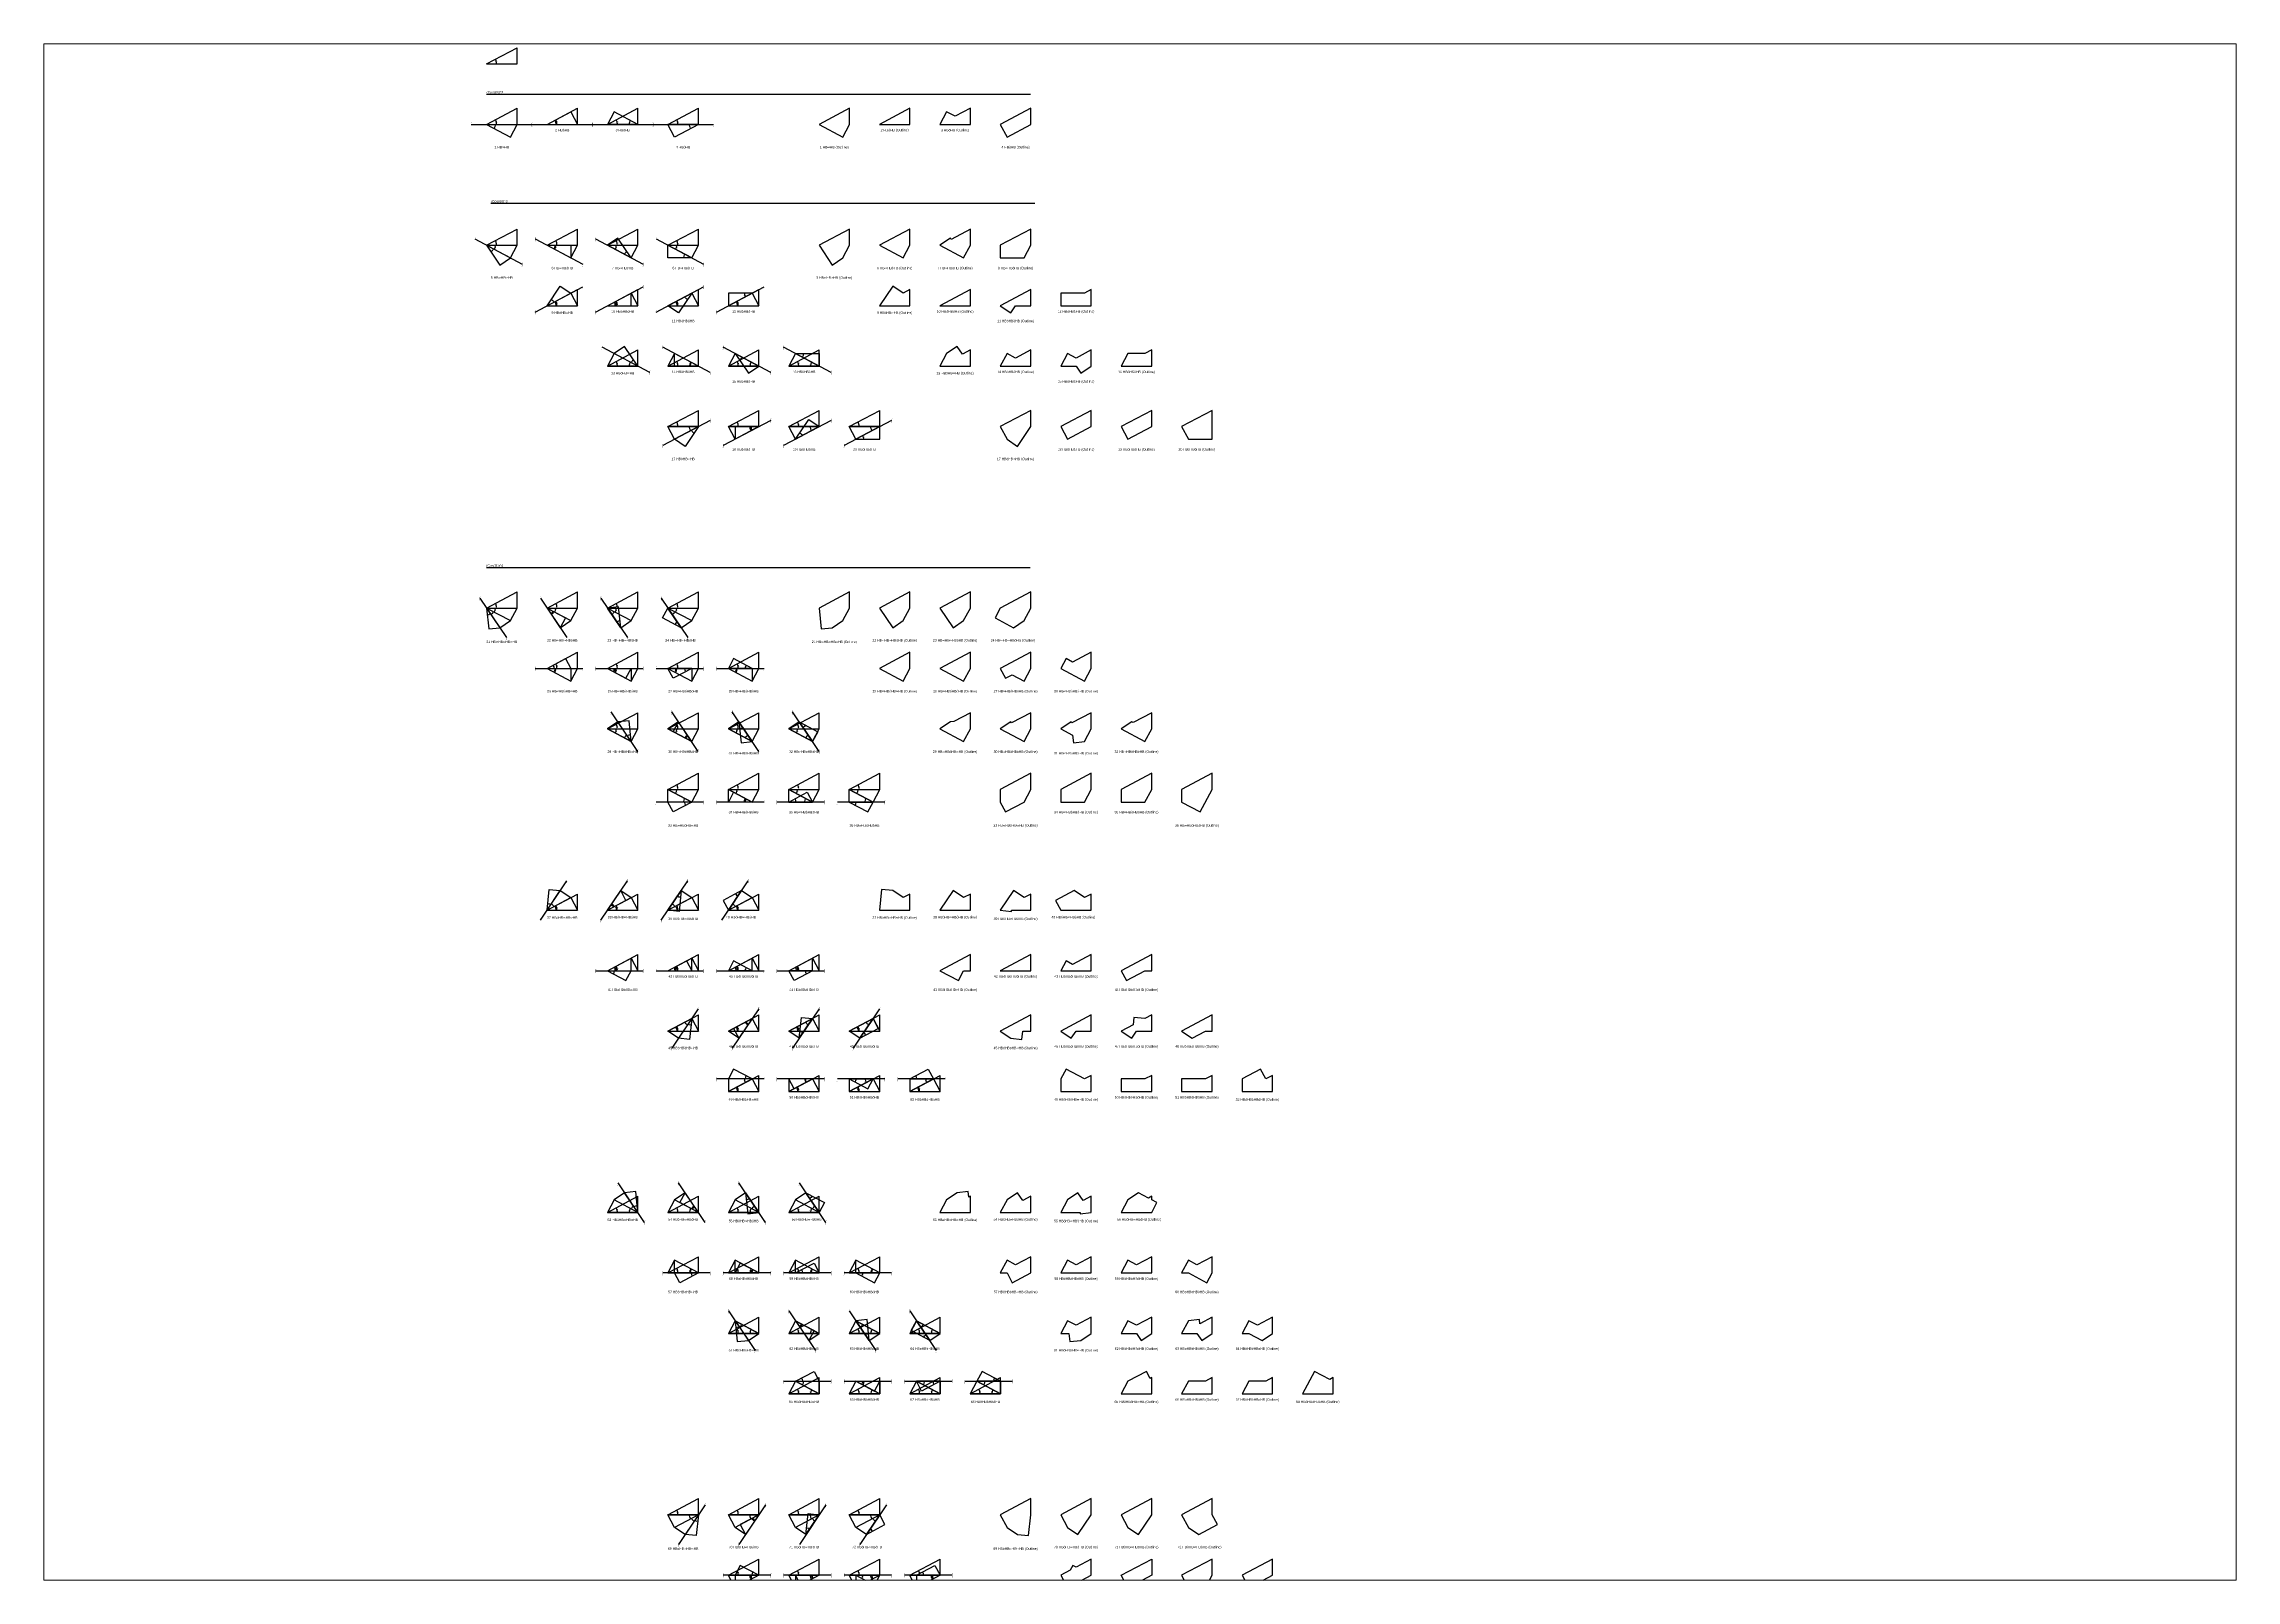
# Paper-space layout 'Layout1' of a CAD drawing. Header units: millimetres. Extents: x 29 to 262, y 20 to 183.
# The model-space entities are those that its viewports show. They can reach past a viewport. Long polylines and large blocks are cut down to what shows.
import ezdxf
from ezdxf.enums import TextEntityAlignment as Align

# ---------------------------------------------------------------- set-up
doc = ezdxf.new("R2010")
doc.units = ezdxf.units.MM
doc.header["$PDMODE"] = 35
doc.linetypes.add('DASHED', pattern=[19.05, 12.7, -6.35])
for name, color, linetype in [('BASE', 170, 'Continuous'), ('HYPOTENUSE', 20, 'Continuous'), ('PERPENDICULAR', 90, 'Continuous')]:
    doc.layers.add(name, color=color, linetype=linetype)
doc.styles.add('Arial', font='arial.ttf')
doc.dimstyles.new('ISO-25', dxfattribs={"dimtxt": 250, "dimasz": 100, "dimexe": 1.25, "dimexo": 0.625, "dimgap": 100, "dimtad": 1, "dimdec": 0, "dimtxsty": 'Arial', "dimcen": 2.5, "dimadec": 0, "dimazin": 0, "dimtfac": 1, "dimtdec": 0, "dimtmove": 0, "dimatfit": 3, "dimfxl": 1, "dimarcsym": 0})

# ---------------------------------------------------------------- blocks, each defined once
blk = doc.blocks.new('*D2')
at = {"color": 0, "lineweight": -2, "ltscale": 100, "transparency": 16777216}
blk.add_arc((0, 0), 4906, 4.088446, 23.911554, dxfattribs=at)
at = {"color": 0, "ltscale": 100, "transparency": 16777216}
for points in [[(4432, 1963), (4537, 2014), (4332, 2303)], [(4952, 352), (4835, 348), (4906, 0)]]:
    blk.add_solid(points, dxfattribs=at)
at = {"layer": 'Defpoints', "color": 0, "ltscale": 100, "transparency": 16777216}
for p in [(0, 0), (0, 0), (4841, 796), (15000, 7976), (15000, 0)]:
    blk.add_point(p, dxfattribs=at)
at = {"color": 0, "ltscale": 100, "transparency": 16777216, "insert": (5055, 1260), "char_height": 400, "attachment_point": 5, "rotation": 284, "style": 'Arial'}
blk.add_mtext('28°', dxfattribs=at)
blk = doc.blocks.new('GTN')
at = {"layer": 'BASE'}
blk.add_line((0, 0), (15000, 0), dxfattribs=at)
at = {"layer": 'HYPOTENUSE'}
blk.add_line((0, 0), (15000, 7975.6), dxfattribs=at)
at = {"layer": 'PERPENDICULAR'}
blk.add_line((15000, 0), (15000, 7975.6), dxfattribs=at)
at = {"color": 4, "ltscale": 100}
dim = blk.add_angular_dim_2l(base=(4841, 795.6), line1=((0, 0), (15000, 0)), line2=((0, 0), (15000, 7975.6)), dimstyle='ISO-25', override={"dimtxt": 400, "dimasz": 350, "dimgap": 100}, dxfattribs=at)
dim.commit()
dim.dimension.update_dxf_attribs({"geometry": '*D2', "text_midpoint": (5055.4, 1260.5)})

msp = doc.modelspace()

# ---------------------------------------------------------------- linework, layer by layer
at = {"linetype": 'DASHED', "ltscale": 150}
for p, q in [((130908, 1677), (398477, 1677)), ((133020, -51965), (400590, -51965)), ((130792, -231119), (398362, -231119))]:
    msp.add_line(p, q, dxfattribs=at)
at = {"linetype": 'DASHED', "ltscale": 70}
for p, q in [((123408, -13188), (153408, -13188)), ((153138, -13188), (183138, -13188)), ((182868, -13188), (212868, -13188)), ((212598, -13188), (242598, -13188)), ((125061, -69539), (148449, -81974)), ((154791, -69539), (178179, -81974)), ((184521, -69539), (207909, -81974)), ((214251, -69539), (237639, -81974)), ((154791, -105487), (178179, -93051)), ((184521, -105487), (207909, -93051)), ((214251, -105487), (237639, -93051)), ((243981, -105487), (267368, -93051)), ((211215, -135217), (187827, -122781)), ((240945, -135217), (217557, -122781)), ((270675, -135217), (247287, -122781)), ((300405, -135217), (277017, -122781)), ((240945, -158729), (217557, -171164)), ((270675, -158729), (247287, -171164)), ((300405, -158729), (277017, -171164)), ((330134, -158729), (306747, -171164)), ((127638, -246180), (140716, -265570)), ((157368, -246180), (170446, -265570)), ((187098, -246180), (200176, -265570)), ((216828, -246180), (229906, -265570)), ((154791, -280757), (178179, -280757)), ((184521, -280757), (207909, -280757)), ((214251, -280757), (237639, -280757)), ((243981, -280757), (267368, -280757)), ((205331, -321553), (192253, -302163)), ((235061, -321553), (221983, -302163)), ((264791, -321553), (251713, -302163)), ((294521, -321553), (281443, -302163)), ((237639, -346435), (214251, -346435)), ((267368, -346435), (243981, -346435)), ((297098, -346435), (273711, -346435)), ((326828, -346435), (303441, -346435)), ((157368, -404525), (170446, -385135)), ((187098, -404525), (200176, -385135)), ((216828, -404525), (229906, -385135)), ((246558, -404525), (259636, -385135)), ((184521, -429407), (207909, -429407)), ((214251, -429407), (237639, -429407)), ((243981, -429407), (267368, -429407)), ((273711, -429407), (297098, -429407)), ((235061, -448072), (221983, -467462)), ((264791, -448072), (251713, -467462)), ((294521, -448072), (281443, -467462)), ((324251, -448072), (311173, -467462)), ((267368, -482649), (243981, -482649)), ((297098, -482649), (273711, -482649)), ((326828, -482649), (303441, -482649)), ((356558, -482649), (333170, -482649)), ((208637, -553175), (195559, -533785)), ((238367, -553175), (225289, -533785)), ((268097, -553175), (255019, -533785)), ((297827, -553175), (284749, -533785)), ((240945, -578057), (217557, -578057)), ((270675, -578057), (247287, -578057)), ((300405, -578057), (277017, -578057)), ((330134, -578057), (306747, -578057)), ((249864, -596722), (262942, -616111)), ((279594, -596722), (292672, -616111)), ((309324, -596722), (322402, -616111)), ((339054, -596722), (352132, -616111)), ((277017, -631299), (300405, -631299)), ((306747, -631299), (330134, -631299)), ((336477, -631299), (359864, -631299)), ((366207, -631299), (389594, -631299)), ((238367, -692130), (225289, -711519)), ((268097, -692130), (255019, -711519)), ((297827, -692130), (284749, -711519)), ((327557, -692130), (314479, -711519)), ((270675, -726707), (247287, -726707)), ((300405, -726707), (277017, -726707)), ((330134, -726707), (306747, -726707)), ((359864, -726707), (336477, -726707))]:
    msp.add_line(p, q, dxfattribs=at)
at = {"linetype": 'DASHED'}
for points in [[(309423, -13188), (309423, -5212), (294423, -13188), (306116, -19406)], [(339152, -13188), (339152, -5212), (324152, -13188)], [(368882, -13188), (368882, -5212), (361382, -9200), (357188, -6970), (353882, -13188)], [(386918, -19406), (398612, -13188), (398612, -5212), (383612, -13188)], [(309423, -64672), (294423, -72648), (300962, -82342), (306116, -78866), (309423, -72648)], [(335846, -78866), (339152, -72648), (339152, -64672), (324152, -72648)], [(365576, -78866), (368882, -72648), (368882, -64672), (359403, -69713), (359037, -69171), (353882, -72648)], [(398612, -64672), (383612, -72648), (383612, -78866), (395306, -78866), (398612, -72648)], [(339152, -102378), (339152, -94402), (335846, -96160), (330692, -92683), (324152, -102378)], [(353882, -102378), (368882, -102378), (368882, -94402)], [(388767, -105855), (391112, -102378), (398612, -102378), (398612, -94402), (383612, -102378)], [(428342, -102378), (428342, -94402), (425036, -96160), (413342, -96160), (413342, -102378)], [(368882, -132108), (368882, -124132), (364923, -126237), (362343, -122413), (357188, -125890), (353882, -132108)], [(386918, -125890), (383612, -132108), (398612, -132108), (398612, -124132), (391112, -128120)], [(416648, -125890), (413342, -132108), (420842, -132108), (423188, -135585), (428342, -132108), (428342, -124132), (420842, -128120)], [(458072, -132108), (458072, -124132), (454766, -125890), (446378, -125890), (443072, -132108)], [(398612, -153862), (383612, -161838), (386918, -168055), (392073, -171532), (398612, -161838)], [(416648, -168055), (428342, -161838), (428342, -153862), (413342, -161838)], [(446378, -168055), (458072, -161838), (458072, -153862), (443072, -161838)], [(487802, -153862), (472802, -161838), (476108, -168055), (487802, -168055)], [(309423, -243052), (294423, -251028), (295502, -261296), (300962, -260722), (306116, -257245), (309423, -251028)], [(330692, -260722), (335846, -257245), (339152, -251028), (339152, -243052), (324152, -251028)], [(360422, -260722), (365576, -257245), (368882, -251028), (368882, -243052), (353882, -251028)], [(398612, -243052), (383612, -251028), (381035, -255875), (390152, -260722), (395306, -257245), (398612, -251028)], [(339152, -272782), (324152, -280757), (335846, -286975), (339152, -280757)], [(353882, -280757), (365576, -286975), (368882, -280757), (368882, -272782)], [(386190, -285605), (389459, -283866), (395306, -286975), (398612, -280757), (398612, -272782), (383612, -280757)], [(413342, -280757), (425036, -286975), (428342, -280757), (428342, -272782), (419189, -277649), (415920, -275910)], [(360763, -306829), (359037, -307010), (353882, -310487), (365576, -316705), (368882, -310487), (368882, -302512)], [(388767, -307010), (383612, -310487), (395306, -316705), (398612, -310487), (398612, -302512), (389133, -307552)], [(418497, -307010), (413342, -310487), (419189, -313596), (419576, -317279), (425036, -316705), (428342, -310487), (428342, -302512), (418863, -307552)], [(454766, -316705), (458072, -310487), (458072, -302512), (448919, -307379), (448227, -307010), (443072, -310487)], [(398612, -332242), (383612, -340217), (383612, -346435), (386190, -351283), (395306, -346435), (398612, -340217)], [(413342, -346435), (425036, -346435), (428342, -340217), (428342, -332242), (413342, -340217)], [(443072, -346435), (454766, -346435), (458072, -340217), (458072, -332242), (443072, -340217)], [(487802, -332242), (472802, -340217), (472802, -346435), (481919, -351283), (487802, -340217)], [(339152, -399677), (339152, -391702), (335846, -393460), (330692, -389983), (325232, -389409), (324152, -399677)], [(360422, -389983), (353882, -399677), (368882, -399677), (368882, -391702), (365576, -393460)], [(389072, -400251), (389133, -399677), (398612, -399677), (398612, -391702), (395306, -393460), (390152, -389983), (383612, -399677)], [(428342, -399677), (428342, -391702), (425036, -393460), (419882, -389983), (410765, -394830), (413342, -399677)], [(365576, -429407), (368882, -429407), (368882, -421432), (353882, -429407), (362999, -434255)], [(383612, -429407), (398612, -429407), (398612, -421432)], [(413342, -429407), (428342, -429407), (428342, -421432), (419189, -426298), (415920, -424560)], [(445650, -434255), (454766, -429407), (458072, -429407), (458072, -421432), (443072, -429407)], [(398612, -451162), (383612, -459137), (388767, -462614), (394227, -463188), (394653, -459137), (398612, -459137)], [(418497, -462614), (420842, -459137), (428342, -459137), (428342, -451162), (413342, -459137)], [(448227, -462614), (450572, -459137), (458072, -459137), (458072, -451162), (454766, -452919), (449306, -452346), (448919, -456028), (443072, -459137)], [(487802, -451162), (472802, -459137), (477957, -462614), (484496, -459137), (487802, -459137)], [(428342, -488867), (428342, -480892), (425036, -482649), (415920, -477802), (413342, -482649), (413342, -488867)], [(443072, -482649), (443072, -488867), (458072, -488867), (458072, -480892), (454766, -482649)], [(472802, -482649), (472802, -488867), (487802, -488867), (487802, -480892), (484496, -482649)], [(517532, -488867), (517532, -480892), (514226, -482649), (511649, -477802), (502532, -482649), (502532, -488867)], [(368882, -548327), (368882, -540352), (368089, -540774), (367803, -538059), (362343, -538632), (357188, -542109), (353882, -548327)], [(398612, -548327), (398612, -540352), (394653, -542457), (392073, -538632), (386918, -542109), (383612, -548327)], [(421803, -538632), (416648, -542109), (413342, -548327), (422822, -548327), (422882, -548901), (428342, -548327), (428342, -540352), (424383, -542457)], [(456419, -541230), (451533, -538632), (446378, -542109), (443072, -548327), (458072, -548327), (460650, -543480), (458072, -542109), (458072, -540352)], [(386918, -571839), (383612, -578057), (386918, -578057), (389496, -582904), (398612, -578057), (398612, -570081), (391112, -574069)], [(428342, -578057), (428342, -570081), (420842, -574069), (416648, -571839), (413342, -578057)], [(458072, -578057), (458072, -570081), (450572, -574069), (446378, -571839), (443072, -578057)], [(476108, -571839), (472802, -578057), (476108, -578057), (485225, -582904), (487802, -578057), (487802, -570081), (480302, -574069)], [(416648, -601569), (413342, -607787), (417302, -607787), (417728, -611838), (423188, -611264), (428342, -607787), (428342, -599811), (420842, -603799)], [(450572, -603799), (446378, -601569), (443072, -607787), (450572, -607787), (452918, -611264), (458072, -607787), (458072, -599811)], [(482648, -611264), (487802, -607787), (487802, -599811), (481780, -603013), (481568, -600995), (476108, -601569), (472802, -607787), (480302, -607787)], [(505838, -601569), (502532, -607787), (505838, -607787), (512377, -611264), (517532, -607787), (517532, -599811), (510032, -603799)], [(458072, -637517), (458072, -629541), (457344, -629929), (455495, -626452), (446378, -631299), (443072, -637517)], [(484496, -631299), (476108, -631299), (472802, -637517), (487802, -637517), (487802, -629541)], [(517532, -637517), (517532, -629541), (514226, -631299), (505838, -631299), (502532, -637517)], [(547262, -637517), (547262, -629541), (545609, -630420), (538146, -626452), (532262, -637517)], [(398612, -689001), (383612, -696977), (386918, -703195), (392073, -706672), (397533, -707246), (398612, -696977)], [(421803, -706672), (428342, -696977), (428342, -689001), (413342, -696977), (416648, -703195)], [(451533, -706672), (458072, -696977), (458072, -689001), (443072, -696977), (446378, -703195)], [(487802, -689001), (472802, -696977), (476108, -703195), (481263, -706672), (490380, -701824), (487802, -696977)], [(416648, -732925), (428342, -726707), (428342, -718731), (420842, -722719), (419226, -721860), (417951, -724256), (413342, -726707)], [(443072, -726707), (458072, -718731), (458072, -726707), (446378, -732925)], [(487802, -726707), (487802, -718731), (472802, -726707), (476108, -732925), (481955, -729816), (485225, -731554)], [(505838, -732925), (517532, -726707), (517532, -718731), (502532, -726707)]]:
    msp.add_lwpolyline(points, close=True, dxfattribs=at)

# ---------------------------------------------------------------- block references
for p in [(130908, 16542), (130908, -13188), (160638, -13188), (190368, -13188), (220098, -13188), (130908, -72648), (160638, -72648), (190368, -72648), (220098, -72648), (160638, -102378), (190368, -102378), (220098, -102378), (249828, -102378), (190368, -132108), (220098, -132108), (249828, -132108), (279558, -132108), (220098, -161838), (249828, -161838), (279558, -161838), (309287, -161838), (130908, -251028), (160638, -251028), (190368, -251028), (220098, -251028), (160638, -280757), (190368, -280757), (220098, -280757), (249828, -280757), (190368, -310487), (220098, -310487), (249828, -310487), (279558, -310487), (220098, -340217), (249828, -340217), (279558, -340217), (309287, -340217), (160638, -399677), (190368, -399677), (220098, -399677), (249828, -399677), (190368, -429407), (220098, -429407), (249828, -429407), (279558, -429407), (220098, -459137), (249828, -459137), (279558, -459137), (309287, -459137), (249828, -488867), (279558, -488867), (309287, -488867), (339017, -488867), (190368, -548327), (220098, -548327), (249828, -548327), (279558, -548327), (220098, -578057), (249828, -578057), (279558, -578057), (309287, -578057), (249828, -607787), (279558, -607787), (309287, -607787), (339017, -607787), (279558, -637517), (309287, -637517), (339017, -637517), (368747, -637517), (220098, -696977), (249828, -696977), (279558, -696977), (309287, -696977), (249828, -726707), (279558, -726707), (309287, -726707), (339017, -726707)]:
    msp.add_blockref('GTN', p, dxfattribs=at)
at = {"linetype": 'DASHED', "ltscale": 100}
for p, xscale, yscale, zscale, rotation in [((130908, -13188), 0.882947592858927, 0.882947592858927, 0.882947592858927, 331.9999999999999), ((160638, -13188), -0.882947592858929, 0.882947592858929, 0.882947592858929, 208), ((205368, -13188), 0.882947592858929, 0.882947592858929, 0.882947592858929, 151.9999999999999), ((235098, -13188), -0.882947592858929, 0.882947592858929, 0.882947592858929, 27.99999999999998), ((130908, -72648), 0.882947592858927, 0.882947592858927, 0.882947592858927, 331.9999999999999), ((130908, -72648), 0.779596451735373, 0.779596451735373, 0.779596451735373, 303.9999999999999), ((160638, -72648), 0.882947592858927, 0.882947592858927, 0.882947592858927, 331.9999999999999), ((160638, -72648), -0.779596451735375, 0.7795964517353748, 0.779596451735375, 180), ((190368, -72648), 0.882947592858927, 0.882947592858927, 0.882947592858927, 331.9999999999999), ((202062, -78866), 0.779596451735375, 0.779596451735375, 0.779596451735375, 123.9999999999999), ((220098, -72648), 0.882947592858927, 0.882947592858927, 0.882947592858927, 331.9999999999999), ((160638, -102378), -0.779596451735377, 0.779596451735377, 0.7795964517353771, 236.0000000000001), ((160638, -102378), -0.882947592858929, 0.882947592858929, 0.882947592858929, 208), ((190368, -102378), -0.882947592858929, 0.882947592858929, 0.882947592858929, 208), ((231792, -96160), -0.779596451735377, 0.779596451735377, 0.7795964517353771, 56.00000000000004), ((220098, -102378), -0.882947592858929, 0.882947592858929, 0.882947592858929, 208), ((249828, -102378), -0.882947592858929, 0.882947592858929, 0.882947592858929, 208), ((261522, -96160), 0.7795964517353771, 0.7795964517353771, 0.7795964517353771, 180), ((205368, -132108), 0.882947592858929, 0.882947592858929, 0.882947592858929, 151.9999999999999), ((205368, -132108), 0.7795964517353771, 0.7795964517353771, 0.7795964517353771, 123.9999999999998), ((235098, -132108), 0.882947592858929, 0.882947592858929, 0.882947592858929, 151.9999999999999), ((264828, -132108), 0.882947592858929, 0.882947592858929, 0.882947592858929, 151.9999999999999), ((253134, -125890), 0.7795964517353771, 0.7795964517353771, 0.7795964517353771, 303.9999999999999), ((294558, -132108), 0.882947592858929, 0.882947592858929, 0.882947592858929, 151.9999999999999), ((282864, -125890), -0.7795964517353771, 0.7795964517353771, 0.7795964517353771, 180), ((235098, -161838), -0.882947592858929, 0.882947592858929, 0.882947592858929, 27.99999999999998), ((235098, -161838), -0.7795964517353748, 0.7795964517353748, 0.779596451735375, 56.00000000000004), ((264828, -161838), -0.882947592858929, 0.882947592858929, 0.882947592858929, 27.99999999999998), ((294558, -161838), -0.882947592858929, 0.882947592858929, 0.882947592858929, 27.99999999999998), ((282864, -168055), -0.779596451735377, 0.779596451735377, 0.7795964517353771, 236.0000000000001), ((324287, -161838), -0.882947592858929, 0.882947592858929, 0.882947592858929, 27.99999999999998), ((264828, -161838), 0.7795964517353771, 0.7795964517353771, 0.7795964517353771, 180), ((130908, -251028), 0.882947592858927, 0.882947592858927, 0.882947592858927, 331.9999999999999), ((130908, -251028), 0.779596451735373, 0.779596451735373, 0.779596451735373, 303.9999999999999), ((160638, -251028), 0.882947592858927, 0.882947592858927, 0.882947592858927, 331.9999999999999), ((160638, -251028), 0.779596451735373, 0.779596451735373, 0.779596451735373, 303.9999999999999), ((190368, -251028), 0.882947592858927, 0.882947592858927, 0.882947592858927, 331.9999999999999), ((190368, -251028), 0.779596451735373, 0.779596451735373, 0.779596451735373, 303.9999999999999), ((220098, -251028), 0.882947592858927, 0.882947592858927, 0.882947592858927, 331.9999999999999), ((220098, -251028), 0.779596451735373, 0.779596451735373, 0.779596451735373, 303.9999999999999), ((130908, -251028), 0.688342810461109, 0.688342810461109, 0.688342810461109, 275.9999999999998), ((160638, -251028), -0.6883428104611102, 0.6883428104611101, 0.6883428104611101, 151.9999999999999), ((196907, -260722), 0.68834281046111, 0.68834281046111, 0.68834281046111, 95.99999999999986), ((226637, -260722), -0.68834281046111, 0.6883428104611099, 0.68834281046111, 331.9999999999999), ((160638, -280757), 0.882947592858927, 0.882947592858927, 0.882947592858927, 331.9999999999999), ((160638, -280757), -0.688342810461111, 0.688342810461111, 0.688342810461111, 208), ((190368, -280757), 0.882947592858927, 0.882947592858927, 0.882947592858927, 331.9999999999999), ((190368, -280757), 0.688342810461111, 0.688342810461111, 0.688342810461111, 332.0000000000001), ((220098, -280757), 0.882947592858927, 0.882947592858927, 0.882947592858927, 331.9999999999999), ((231792, -280757), -0.6883428104611109, 0.6883428104611109, 0.6883428104611109, 27.99999999999998), ((249828, -280757), 0.882947592858927, 0.882947592858927, 0.882947592858927, 331.9999999999999), ((261522, -280757), 0.6883428104611109, 0.6883428104611109, 0.6883428104611109, 152), ((160638, -280757), -0.779596451735375, 0.7795964517353748, 0.779596451735375, 180), ((190368, -280757), -0.779596451735375, 0.7795964517353748, 0.779596451735375, 180), ((220098, -280757), -0.779596451735375, 0.7795964517353748, 0.779596451735375, 180), ((249828, -280757), -0.779596451735375, 0.7795964517353748, 0.779596451735375, 180), ((190368, -310487), 0.882947592858927, 0.882947592858927, 0.882947592858927, 331.9999999999999), ((202062, -316705), 0.779596451735375, 0.779596451735375, 0.779596451735375, 123.9999999999999), ((202062, -316705), 0.68834281046111, 0.68834281046111, 0.68834281046111, 95.99999999999986), ((220098, -310487), 0.882947592858927, 0.882947592858927, 0.882947592858927, 331.9999999999999), ((231792, -316705), 0.779596451735375, 0.779596451735375, 0.779596451735375, 123.9999999999999), ((231792, -316705), -0.68834281046111, 0.6883428104611099, 0.68834281046111, 331.9999999999999), ((249828, -310487), 0.882947592858927, 0.882947592858927, 0.882947592858927, 331.9999999999999), ((261522, -316705), 0.779596451735375, 0.779596451735375, 0.779596451735375, 123.9999999999999), ((254982, -307010), 0.6883428104611101, 0.6883428104611101, 0.6883428104611101, 275.9999999999999), ((279558, -310487), 0.882947592858927, 0.882947592858927, 0.882947592858927, 331.9999999999999), ((291251, -316705), 0.779596451735375, 0.779596451735375, 0.779596451735375, 123.9999999999999), ((284712, -307010), -0.6883428104611111, 0.688342810461111, 0.688342810461111, 152.0000000000001), ((220098, -340217), 0.882947592858927, 0.882947592858927, 0.882947592858927, 331.9999999999999), ((249828, -340217), 0.882947592858927, 0.882947592858927, 0.882947592858927, 331.9999999999999), ((279558, -340217), 0.882947592858927, 0.882947592858927, 0.882947592858927, 331.9999999999999), ((309287, -340217), 0.882947592858927, 0.882947592858927, 0.882947592858927, 331.9999999999999), ((231792, -346435), -0.6883428104611109, 0.6883428104611109, 0.6883428104611109, 27.99999999999998), ((261522, -346435), 0.6883428104611109, 0.6883428104611109, 0.6883428104611109, 152), ((279558, -346435), -0.688342810461111, 0.688342810461111, 0.688342810461111, 208), ((309287, -346435), 0.688342810461111, 0.688342810461111, 0.688342810461111, 332.0000000000001), ((160638, -399677), -0.6883428104611128, 0.6883428104611129, 0.6883428104611129, 264.0000000000002), ((160638, -399677), -0.779596451735377, 0.779596451735377, 0.7795964517353771, 236.0000000000001), ((160638, -399677), -0.882947592858929, 0.882947592858929, 0.882947592858929, 208), ((190368, -399677), 0.6883428104611129, 0.6883428104611129, 0.6883428104611129, 28.00000000000013), ((190368, -399677), -0.779596451735377, 0.779596451735377, 0.7795964517353771, 236.0000000000001), ((190368, -399677), -0.882947592858929, 0.882947592858929, 0.882947592858929, 208), ((226637, -389983), -0.6883428104611129, 0.688342810461113, 0.688342810461113, 84.00000000000026), ((220098, -399677), -0.779596451735377, 0.779596451735377, 0.7795964517353771, 236.0000000000001), ((220098, -399677), -0.882947592858929, 0.882947592858929, 0.882947592858929, 208), ((256367, -389983), 0.688342810461113, 0.688342810461113, 0.688342810461113, 208.0000000000001), ((249828, -399677), -0.779596451735377, 0.779596451735377, 0.7795964517353771, 236.0000000000001), ((249828, -399677), -0.882947592858929, 0.882947592858929, 0.882947592858929, 208), ((190368, -429407), -0.882947592858929, 0.882947592858929, 0.882947592858929, 208), ((190368, -429407), 0.6883428104611129, 0.6883428104611129, 0.6883428104611129, 331.9999999999999), ((220098, -429407), -0.882947592858929, 0.882947592858929, 0.882947592858929, 208), ((220098, -429407), -0.6883428104611129, 0.6883428104611129, 0.6883428104611129, 208), ((249828, -429407), -0.882947592858929, 0.882947592858929, 0.882947592858929, 208), ((261522, -429407), 0.6883428104611129, 0.6883428104611129, 0.6883428104611129, 152), ((279558, -429407), -0.882947592858929, 0.882947592858929, 0.882947592858929, 208), ((291251, -429407), -0.6883428104611109, 0.6883428104611109, 0.6883428104611109, 27.99999999999998), ((231792, -452919), -0.779596451735377, 0.779596451735377, 0.7795964517353771, 56.00000000000004), ((231792, -452919), -0.6883428104611129, 0.688342810461113, 0.688342810461113, 84.00000000000026), ((261522, -452919), -0.779596451735377, 0.779596451735377, 0.7795964517353771, 56.00000000000004), ((291251, -452919), -0.779596451735377, 0.779596451735377, 0.7795964517353771, 56.00000000000004), ((284712, -462614), -0.6883428104611128, 0.6883428104611129, 0.6883428104611129, 264.0000000000002), ((320981, -452919), -0.779596451735377, 0.779596451735377, 0.7795964517353771, 56.00000000000004), ((220098, -459137), -0.882947592858929, 0.882947592858929, 0.882947592858929, 208), ((249828, -459137), -0.882947592858929, 0.882947592858929, 0.882947592858929, 208), ((261522, -452919), 0.688342810461113, 0.688342810461113, 0.688342810461113, 208.0000000000001), ((279558, -459137), -0.882947592858929, 0.882947592858929, 0.882947592858929, 208), ((309287, -459137), -0.882947592858929, 0.882947592858929, 0.882947592858929, 208), ((314442, -462614), 0.6883428104611129, 0.6883428104611129, 0.6883428104611129, 28.00000000000013), ((261522, -482649), 0.6883428104611128, 0.6883428104611128, 0.6883428104611128, 151.9999999999999), ((249828, -488867), -0.882947592858929, 0.882947592858929, 0.882947592858929, 208), ((261522, -482649), 0.7795964517353771, 0.7795964517353771, 0.7795964517353771, 180), ((291251, -482649), -0.6883428104611109, 0.6883428104611109, 0.6883428104611109, 27.99999999999998), ((279558, -488867), -0.882947592858929, 0.882947592858929, 0.882947592858929, 208), ((291251, -482649), 0.7795964517353771, 0.7795964517353771, 0.7795964517353771, 180), ((309287, -482649), 0.688342810461111, 0.688342810461111, 0.688342810461111, 332.0000000000001), ((309287, -488867), -0.882947592858929, 0.882947592858929, 0.882947592858929, 208), ((320981, -482649), 0.7795964517353771, 0.7795964517353771, 0.7795964517353771, 180), ((339017, -482649), -0.688342810461111, 0.688342810461111, 0.688342810461111, 208), ((339017, -488867), -0.882947592858929, 0.882947592858929, 0.882947592858929, 208), ((350711, -482649), 0.7795964517353771, 0.7795964517353771, 0.7795964517353771, 180), ((205368, -548327), 0.7795964517353771, 0.7795964517353771, 0.7795964517353771, 123.9999999999998), ((205368, -548327), 0.68834281046111, 0.68834281046111, 0.68834281046111, 95.99999999999986), ((235098, -548327), 0.7795964517353771, 0.7795964517353771, 0.7795964517353771, 123.9999999999998), ((235098, -548327), -0.68834281046111, 0.6883428104611099, 0.68834281046111, 331.9999999999999), ((264828, -548327), 0.7795964517353771, 0.7795964517353771, 0.7795964517353771, 123.9999999999998), ((258288, -538632), 0.6883428104611101, 0.6883428104611101, 0.6883428104611101, 275.9999999999999), ((294558, -548327), 0.7795964517353771, 0.7795964517353771, 0.7795964517353771, 123.9999999999998), ((288018, -538632), -0.6883428104611111, 0.688342810461111, 0.688342810461111, 152.0000000000001), ((205368, -548327), 0.882947592858929, 0.882947592858929, 0.882947592858929, 151.9999999999999), ((235098, -548327), 0.882947592858929, 0.882947592858929, 0.882947592858929, 151.9999999999999), ((264828, -548327), 0.882947592858929, 0.882947592858929, 0.882947592858929, 151.9999999999999), ((294558, -548327), 0.882947592858929, 0.882947592858929, 0.882947592858929, 151.9999999999999), ((235098, -578057), 0.882947592858929, 0.882947592858929, 0.882947592858929, 151.9999999999999), ((235098, -578057), -0.6883428104611121, 0.6883428104611121, 0.6883428104611121, 27.99999999999998), ((264828, -578057), 0.882947592858929, 0.882947592858929, 0.882947592858929, 151.9999999999999), ((264828, -578057), 0.6883428104611128, 0.6883428104611128, 0.6883428104611128, 151.9999999999999), ((294558, -578057), 0.882947592858929, 0.882947592858929, 0.882947592858929, 151.9999999999999), ((282864, -578057), -0.688342810461111, 0.688342810461111, 0.688342810461111, 208), ((324287, -578057), 0.882947592858929, 0.882947592858929, 0.882947592858929, 151.9999999999999), ((312594, -578057), 0.688342810461111, 0.688342810461111, 0.688342810461111, 332.0000000000001), ((264828, -607787), 0.882947592858929, 0.882947592858929, 0.882947592858929, 151.9999999999999), ((253134, -601569), 0.7795964517353771, 0.7795964517353771, 0.7795964517353771, 303.9999999999999), ((253134, -601569), 0.688342810461111, 0.688342810461111, 0.688342810461111, 275.9999999999999), ((294558, -607787), 0.882947592858929, 0.882947592858929, 0.882947592858929, 151.9999999999999), ((282864, -601569), -0.6883428104611111, 0.688342810461111, 0.688342810461111, 152.0000000000001), ((282864, -601569), 0.7795964517353771, 0.7795964517353771, 0.7795964517353771, 303.9999999999999), ((324287, -607787), 0.882947592858929, 0.882947592858929, 0.882947592858929, 151.9999999999999), ((312594, -601569), 0.7795964517353771, 0.7795964517353771, 0.7795964517353771, 303.9999999999999), ((319133, -611264), 0.688342810461111, 0.688342810461111, 0.688342810461111, 96), ((354017, -607787), 0.882947592858929, 0.882947592858929, 0.882947592858929, 151.9999999999999), ((348863, -611264), -0.6883428104611111, 0.688342810461111, 0.688342810461111, 332.0000000000001), ((342324, -601569), 0.7795964517353771, 0.7795964517353771, 0.7795964517353771, 303.9999999999999), ((294558, -637517), 0.882947592858929, 0.882947592858929, 0.882947592858929, 151.9999999999999), ((282864, -631299), -0.688342810461111, 0.688342810461111, 0.688342810461111, 208), ((282864, -631299), -0.7795964517353771, 0.7795964517353771, 0.7795964517353771, 180), ((324287, -637517), 0.882947592858929, 0.882947592858929, 0.882947592858929, 151.9999999999999), ((312594, -631299), 0.688342810461111, 0.688342810461111, 0.688342810461111, 332.0000000000001), ((312594, -631299), -0.7795964517353771, 0.7795964517353771, 0.7795964517353771, 180), ((354017, -637517), 0.882947592858929, 0.882947592858929, 0.882947592858929, 151.9999999999999), ((354017, -631299), -0.6883428104611109, 0.6883428104611109, 0.6883428104611109, 27.99999999999998), ((342324, -631299), -0.7795964517353771, 0.7795964517353771, 0.7795964517353771, 180), ((383747, -637517), 0.882947592858929, 0.882947592858929, 0.882947592858929, 151.9999999999999), ((383747, -631299), 0.6883428104611109, 0.6883428104611109, 0.6883428104611109, 152), ((372053, -631299), -0.7795964517353771, 0.7795964517353771, 0.7795964517353771, 180), ((235098, -696977), -0.882947592858929, 0.882947592858929, 0.882947592858929, 27.99999999999998), ((235098, -696977), -0.779596451735375, 0.7795964517353748, 0.779596451735375, 56.00000000000004), ((235098, -696977), -0.6883428104611109, 0.6883428104611108, 0.6883428104611109, 83.99999999999993), ((264828, -696977), -0.882947592858929, 0.882947592858929, 0.882947592858929, 27.99999999999998), ((264828, -696977), -0.779596451735375, 0.7795964517353748, 0.779596451735375, 56.00000000000004), ((264828, -696977), 0.6883428104611109, 0.6883428104611109, 0.6883428104611109, 208), ((294558, -696977), -0.882947592858929, 0.882947592858929, 0.882947592858929, 27.99999999999998), ((294558, -696977), -0.779596451735375, 0.7795964517353748, 0.779596451735375, 56.00000000000004), ((288018, -706672), -0.6883428104611109, 0.6883428104611108, 0.6883428104611109, 264), ((324287, -696977), -0.882947592858929, 0.882947592858929, 0.882947592858929, 27.99999999999998), ((324287, -696977), -0.779596451735375, 0.7795964517353748, 0.779596451735375, 56.00000000000004), ((317748, -706672), 0.6883428104611109, 0.6883428104611109, 0.6883428104611109, 27.99999999999997), ((264828, -726707), -0.882947592858929, 0.882947592858929, 0.882947592858929, 27.99999999999998), ((264828, -726707), 0.6883428104611128, 0.6883428104611128, 0.6883428104611128, 151.9999999999999), ((294558, -726707), -0.882947592858929, 0.882947592858929, 0.882947592858929, 27.99999999999998), ((294558, -726707), -0.6883428104611109, 0.6883428104611109, 0.6883428104611109, 27.99999999999998), ((324287, -726707), -0.882947592858929, 0.882947592858929, 0.882947592858929, 27.99999999999998), ((312594, -726707), 0.688342810461111, 0.688342810461111, 0.688342810461111, 332.0000000000001), ((354017, -726707), -0.882947592858929, 0.882947592858929, 0.882947592858929, 27.99999999999998), ((342324, -726707), -0.688342810461111, 0.688342810461111, 0.688342810461111, 208), ((264828, -726707), 0.7795964517353771, 0.7795964517353771, 0.7795964517353771, 180), ((294558, -726707), 0.7795964517353771, 0.7795964517353771, 0.7795964517353771, 180), ((324287, -726707), 0.7795964517353771, 0.7795964517353771, 0.7795964517353771, 180), ((354017, -726707), 0.7795964517353771, 0.7795964517353771, 0.7795964517353771, 180)]:
    msp.add_blockref('GTN', p, dxfattribs=dict(at, xscale=xscale, yscale=yscale, zscale=zscale, rotation=rotation))
for p, xscale, yscale, zscale in [((231792, -78866), -0.779596451735375, 0.7795964517353748, 0.779596451735375), ((190368, -102378), 0.7795964517353771, 0.7795964517353771, 0.7795964517353771), ((235098, -132108), -0.7795964517353771, 0.7795964517353771, 0.7795964517353771), ((312594, -168055), 0.7795964517353771, 0.7795964517353771, 0.7795964517353771), ((231792, -346435), -0.779596451735375, 0.7795964517353748, 0.779596451735375), ((261522, -346435), -0.779596451735375, 0.7795964517353748, 0.779596451735375), ((291251, -346435), -0.779596451735375, 0.7795964517353748, 0.779596451735375), ((320981, -346435), -0.779596451735375, 0.7795964517353748, 0.779596451735375), ((190368, -429407), 0.7795964517353771, 0.7795964517353771, 0.7795964517353771), ((220098, -429407), 0.7795964517353771, 0.7795964517353771, 0.7795964517353771), ((249828, -429407), 0.7795964517353771, 0.7795964517353771, 0.7795964517353771), ((279558, -429407), 0.7795964517353771, 0.7795964517353771, 0.7795964517353771), ((235098, -578057), -0.7795964517353771, 0.7795964517353771, 0.7795964517353771), ((264828, -578057), -0.7795964517353771, 0.7795964517353771, 0.7795964517353771), ((294558, -578057), -0.7795964517353771, 0.7795964517353771, 0.7795964517353771), ((324287, -578057), -0.7795964517353771, 0.7795964517353771, 0.7795964517353771)]:
    msp.add_blockref('GTN', p, dxfattribs=dict(at, xscale=xscale, yscale=yscale, zscale=zscale))

# ---------------------------------------------------------------- texts
at = {"linetype": 'DASHED', "ltscale": 100, "style": 'Arial'}
for s, p in [('(Cos(Θ))^ 2', (130908, 1677)), ('(Cos(Θ))^ 3', (133020, -51965)), ('(Cos(Θ))^ 4', (130792, -231119))]:
    msp.add_text(s, height=1200, dxfattribs=at).set_placement(p, align=Align.BOTTOM_LEFT)
for s, p in [('⌠', (123408, -13188)), ('⌠', (153138, -13188)), ('⌡', (153408, -13188)), ('2 HBóHB', (168138, -15979)), ('⌠', (182868, -13188)), ('⌡', (183138, -13188)), ('3 HBöHB', (197868, -15979)), ('⌠', (212598, -13188)), ('⌡', (212868, -13188)), ('⌡', (242598, -13188)), ('2 HBóHB (Outline)', (331652, -15979)), ('3 HBöHB (Outline)', (361382, -15979)), ('1 HB∞HB', (138408, -24373)), ('4 HBòHB', (227598, -24373)), ('1 HB∞HB (Outline)', (301923, -24373)), ('4 HBòHB (Outline)', (391112, -24373)), ('⌠', (125061, -69539)), ('⌠', (154791, -69539)), ('⌠', (184521, -69539)), ('⌠', (214251, -69539)), ('⌡', (148449, -81974)), ('6 HB∞HBóHB', (168138, -83833)), ('⌡', (178179, -81974)), ('7 HB∞HBöHB', (197868, -83833)), ('⌡', (207909, -81974)), ('8 HB∞HBòHB', (227598, -83833)), ('⌡', (237639, -81974)), ('6 HB∞HBóHB (Outline)', (331652, -83833)), ('7 HB∞HBöHB (Outline)', (361382, -83833)), ('8 HB∞HBòHB (Outline)', (391112, -83833)), ('5 HB∞HB∞HB', (138408, -88527)), ('⌡', (178179, -93051)), ('⌡', (207909, -93051)), ('⌡', (237639, -93051)), ('⌡', (267368, -93051)), ('5 HB∞HB∞HB (Outline)', (301923, -88527)), ('⌠', (154791, -105487)), ('9 HBóHB∞HB', (168138, -105771)), ('⌠', (184521, -105487)), ('10 HBóHBóHB', (197868, -105169)), ('⌠', (214251, -105487)), ('⌠', (243981, -105487)), ('12 HBóHBòHB', (257328, -105169)), ('9 HBóHB∞HB (Outline)', (331652, -105771)), ('10 HBóHBóHB (Outline)', (361382, -105169)), ('12 HBóHBòHB (Outline)', (420842, -105169)), ('11 HBóHBöHB', (227598, -109863)), ('11 HBóHBöHB (Outline)', (391112, -109863)), ('⌡', (187827, -122781)), ('⌡', (217557, -122781)), ('⌡', (247287, -122781)), ('⌡', (277017, -122781)), ('13 HBöHB∞HB', (197868, -135501)), ('⌠', (211215, -135217)), ('14 HBöHBóHB', (227598, -134899)), ('⌠', (240945, -135217)), ('15 HBöHBöHB', (257328, -139593)), ('⌠', (270675, -135217)), ('16 HBöHBòHB', (287058, -134899)), ('⌠', (300405, -135217)), ('13 HBöHB∞HB (Outline)', (361382, -135501)), ('14 HBöHBóHB (Outline)', (391112, -134899)), ('15 HBöHBöHB (Outline)', (420842, -139593)), ('16 HBöHBòHB (Outline)', (450572, -134899)), ('⌠', (240945, -158729)), ('⌠', (270675, -158729)), ('⌠', (300405, -158729)), ('⌠', (330134, -158729)), ('⌡', (217557, -171164)), ('⌡', (247287, -171164)), ('18 HBòHBóHB', (257328, -173023)), ('⌡', (277017, -171164)), ('19 HBòHBöHB', (287058, -173023)), ('⌡', (306747, -171164)), ('20 HBòHBòHB', (316787, -173023)), ('18 HBòHBóHB (Outline)', (420842, -173023)), ('19 HBòHBöHB (Outline)', (450572, -173023)), ('20 HBòHBòHB (Outline)', (480302, -173023)), ('17 HBòHB∞HB', (227598, -177717)), ('17 HBòHB∞HB (Outline)', (391112, -177717)), ('⌠', (127638, -246180)), ('⌠', (157368, -246180)), ('⌠', (187098, -246180)), ('⌠', (216828, -246180)), ('21 HB∞HB∞HB∞HB', (138408, -267682)), ('⌡', (140716, -265570)), ('22 HB∞HB∞HBóHB', (168138, -266907)), ('⌡', (170446, -265570)), ('23 HB∞HB∞HBöHB', (197868, -266907)), ('⌡', (200176, -265570)), ('24 HB∞HB∞HBòHB', (226309, -266907)), ('⌡', (229906, -265570)), ('21 HB∞HB∞HB∞HB (Outline)', (301923, -267682)), ('22 HB∞HB∞HBóHB (Outline)', (331652, -266907)), ('23 HB∞HB∞HBöHB (Outline)', (361382, -266907)), ('24 HB∞HB∞HBòHB (Outline)', (389824, -266907)), ('⌠', (154791, -280757)), ('⌡', (178179, -280757)), ('⌠', (184521, -280757)), ('⌡', (207909, -280757)), ('⌠', (214251, -280757)), ('⌡', (237639, -280757)), ('⌠', (243981, -280757)), ('⌡', (267368, -280757)), ('25 HB∞HBóHB∞HB', (168138, -291943)), ('26 HB∞HBóHBóHB', (197868, -291943)), ('⌡', (192253, -302163)), ('27 HB∞HBóHBöHB', (227598, -291943)), ('⌡', (221983, -302163)), ('28 HB∞HBóHBòHB', (257328, -291943)), ('⌡', (251713, -302163)), ('⌡', (281443, -302163)), ('25 HB∞HBóHB∞HB (Outline)', (331652, -291943)), ('26 HB∞HBóHBóHB (Outline)', (361382, -291943)), ('27 HB∞HBóHBöHB (Outline)', (391112, -291943)), ('28 HB∞HBóHBòHB (Outline)', (420842, -291943)), ('29 HB∞HBöHB∞HB', (197868, -321673)), ('⌠', (205331, -321553)), ('30 HB∞HBöHBóHB', (227598, -321673)), ('⌠', (235061, -321553)), ('31 HB∞HBöHBöHB', (257328, -322448)), ('⌠', (264791, -321553)), ('32 HB∞HBöHBòHB', (287058, -321673)), ('⌠', (294521, -321553)), ('29 HB∞HBöHB∞HB (Outline)', (361382, -321673)), ('30 HB∞HBöHBóHB (Outline)', (391112, -321673)), ('31 HB∞HBöHBöHB (Outline)', (420842, -322448)), ('32 HB∞HBöHBòHB (Outline)', (450572, -321673)), ('⌡', (214251, -346435)), ('⌠', (237639, -346435)), ('⌡', (243981, -346435)), ('34 HB∞HBòHBóHB', (257328, -351403)), ('⌠', (267368, -346435)), ('⌡', (273711, -346435)), ('35 HB∞HBòHBöHB', (287058, -351403)), ('⌠', (297098, -346435)), ('⌡', (303441, -346435)), ('⌠', (326828, -346435)), ('34 HB∞HBòHBóHB (Outline)', (420842, -351403)), ('35 HB∞HBòHBöHB (Outline)', (450572, -351403)), ('33 HB∞HBòHB∞HB', (227598, -357947)), ('36 HB∞HBòHBòHB', (316787, -357947)), ('33 HB∞HBòHB∞HB (Outline)', (391112, -357947)), ('36 HB∞HBòHBòHB (Outline)', (480302, -357947)), ('⌡', (170446, -385135)), ('⌡', (200176, -385135)), ('⌡', (229906, -385135)), ('⌡', (259636, -385135)), ('⌠', (157368, -404525)), ('37 HBóHB∞HB∞HB', (168138, -403271)), ('⌠', (187098, -404525)), ('38 HBóHB∞HBóHB', (197868, -403070)), ('⌠', (216828, -404525)), ('39 HBóHB∞HBöHB', (227598, -403845)), ('⌠', (246558, -404525)), ('40 HBóHB∞HBòHB', (256039, -403070)), ('37 HBóHB∞HB∞HB (Outline)', (331652, -403271)), ('38 HBóHB∞HBóHB (Outline)', (361382, -403070)), ('39 HBóHB∞HBöHB (Outline)', (391112, -403845)), ('40 HBóHB∞HBòHB (Outline)', (419554, -403070)), ('⌠', (184521, -429407)), ('⌡', (207909, -429407)), ('⌠', (214251, -429407)), ('⌡', (237639, -429407)), ('⌠', (243981, -429407)), ('⌡', (267368, -429407)), ('⌠', (273711, -429407)), ('⌡', (297098, -429407)), ('41 HBóHBóHB∞HB', (197868, -438743)), ('42 HBóHBóHBóHB', (227598, -432199)), ('43 HBóHBóHBöHB', (257328, -432199)), ('44 HBóHBóHBòHB', (287058, -438743)), ('41 HBóHBóHB∞HB (Outline)', (361382, -438743)), ('42 HBóHBóHBóHB (Outline)', (391112, -432199)), ('43 HBóHBóHBöHB (Outline)', (420842, -432199)), ('44 HBóHBóHBòHB (Outline)', (450572, -438743)), ('⌠', (235061, -448072)), ('⌠', (264791, -448072)), ('⌠', (294521, -448072)), ('⌠', (324251, -448072)), ('45 HBóHBöHB∞HB', (227598, -467397)), ('⌡', (221983, -467462)), ('46 HBóHBöHBóHB', (257328, -466623)), ('⌡', (251713, -467462)), ('47 HBóHBöHBöHB', (287058, -466623)), ('⌡', (281443, -467462)), ('48 HBóHBöHBòHB', (316787, -466623)), ('⌡', (311173, -467462)), ('45 HBóHBöHB∞HB (Outline)', (391112, -467397)), ('46 HBóHBöHBóHB (Outline)', (420842, -466623)), ('47 HBóHBöHBöHB (Outline)', (450572, -466623)), ('48 HBóHBöHBòHB (Outline)', (480302, -466623)), ('⌡', (243981, -482649)), ('⌠', (267368, -482649)), ('⌡', (273711, -482649)), ('⌠', (297098, -482649)), ('⌡', (303441, -482649)), ('⌠', (326828, -482649)), ('⌡', (333170, -482649)), ('⌠', (356558, -482649)), ('49 HBóHBòHB∞HB', (257328, -492740)), ('50 HBóHBòHBóHB', (287058, -491659)), ('51 HBóHBòHBöHB', (316787, -491659)), ('52 HBóHBòHBòHB', (346517, -492740)), ('49 HBóHBòHB∞HB (Outline)', (420842, -492740)), ('50 HBóHBòHBóHB (Outline)', (450572, -491659)), ('51 HBóHBòHBöHB (Outline)', (480302, -491659)), ('52 HBóHBòHBòHB (Outline)', (510032, -492740)), ('⌡', (195559, -533785)), ('⌡', (225289, -533785)), ('⌡', (255019, -533785)), ('⌡', (284749, -533785)), ('53 HBöHB∞HB∞HB', (197868, -551921)), ('⌠', (208637, -553175)), ('54 HBöHB∞HBóHB', (227598, -551720)), ('⌠', (238367, -553175)), ('55 HBöHB∞HBöHB', (257328, -552495)), ('⌠', (268097, -553175)), ('56 HBöHB∞HBòHB', (288346, -551720)), ('⌠', (297827, -553175)), ('53 HBöHB∞HB∞HB (Outline)', (361382, -551921)), ('54 HBöHB∞HBóHB (Outline)', (391112, -551720)), ('55 HBöHB∞HBöHB (Outline)', (420842, -552495)), ('56 HBöHB∞HBòHB (Outline)', (451861, -551720)), ('⌡', (217557, -578057)), ('⌠', (240945, -578057)), ('⌡', (247287, -578057)), ('58 HBöHBóHBóHB', (257328, -580849)), ('⌠', (270675, -578057)), ('⌡', (277017, -578057)), ('59 HBöHBóHBöHB', (287058, -580849)), ('⌠', (300405, -578057)), ('⌡', (306747, -578057)), ('⌠', (330134, -578057)), ('58 HBöHBóHBóHB (Outline)', (420842, -580849)), ('59 HBöHBóHBöHB (Outline)', (450572, -580849)), ('57 HBöHBóHB∞HB', (227598, -587393)), ('60 HBöHBóHBòHB', (316787, -587393)), ('57 HBöHBóHB∞HB (Outline)', (391112, -587393)), ('60 HBöHBóHBòHB (Outline)', (480302, -587393)), ('⌠', (249864, -596722)), ('⌠', (279594, -596722)), ('⌠', (309324, -596722)), ('⌠', (339054, -596722)), ('62 HBöHBöHBóHB', (287058, -615272)), ('64 HBöHBöHBòHB', (346517, -615272)), ('62 HBöHBöHBóHB (Outline)', (450572, -615272)), ('63 HBöHBöHBöHB (Outline)', (480302, -615272)), ('64 HBöHBöHBòHB (Outline)', (510032, -615272)), ('61 HBöHBöHB∞HB', (257328, -616047)), ('⌡', (262942, -616111)), ('⌡', (292672, -616111)), ('63 HBöHBöHBöHB', (316787, -615272)), ('⌡', (322402, -616111)), ('⌡', (352132, -616111)), ('61 HBöHBöHB∞HB (Outline)', (420842, -616047)), ('⌠', (277017, -631299)), ('⌡', (300405, -631299)), ('⌠', (306747, -631299)), ('⌡', (330134, -631299)), ('⌠', (336477, -631299)), ('⌡', (359864, -631299)), ('⌠', (366207, -631299)), ('⌡', (389594, -631299)), ('65 HBöHBòHB∞HB', (287058, -641390)), ('66 HBöHBòHBóHB', (316787, -640309)), ('67 HBöHBòHBöHB', (346517, -640309)), ('68 HBöHBòHBòHB', (376247, -641390)), ('65 HBöHBòHB∞HB (Outline)', (450572, -641390)), ('66 HBöHBòHBóHB (Outline)', (480302, -640309)), ('67 HBöHBòHBöHB (Outline)', (510032, -640309)), ('68 HBöHBòHBòHB (Outline)', (539762, -641390)), ('⌠', (238367, -692130)), ('⌠', (268097, -692130)), ('⌠', (297827, -692130)), ('⌠', (327557, -692130)), ('⌡', (225289, -711519)), ('⌡', (255019, -711519)), ('⌡', (284749, -711519)), ('⌡', (314479, -711519)), ('69 HBòHB∞HB∞HB', (227598, -713631)), ('70 HBòHB∞HBóHB', (257328, -712856)), ('71 HBòHB∞HBöHB', (287058, -712856)), ('72 HBòHB∞HBòHB', (318076, -712856)), ('69 HBòHB∞HB∞HB (Outline)', (391112, -713631)), ('70 HBòHB∞HBóHB (Outline)', (420842, -712856)), ('71 HBòHB∞HBöHB (Outline)', (450572, -712856)), ('72 HBòHB∞HBòHB (Outline)', (481591, -712856)), ('⌡', (247287, -726707)), ('⌠', (270675, -726707)), ('⌡', (277017, -726707)), ('⌠', (300405, -726707)), ('⌡', (306747, -726707)), ('⌠', (330134, -726707)), ('⌡', (336477, -726707)), ('⌠', (359864, -726707))]:
    msp.add_text(s, height=1200, dxfattribs=at).set_placement(p, align=Align.MIDDLE_CENTER)

psp = doc.layouts.get("Layout1")

# ---------------------------------------------------------------- viewports
at = {"layer": '0'}
psp.add_viewport(center=(145.33, 101.82), size=(232.52, 162.92), view_center_point=(452334.43, -351372.58), view_height=755561.128, dxfattribs=at)

doc.saveas('drawing.dxf')
